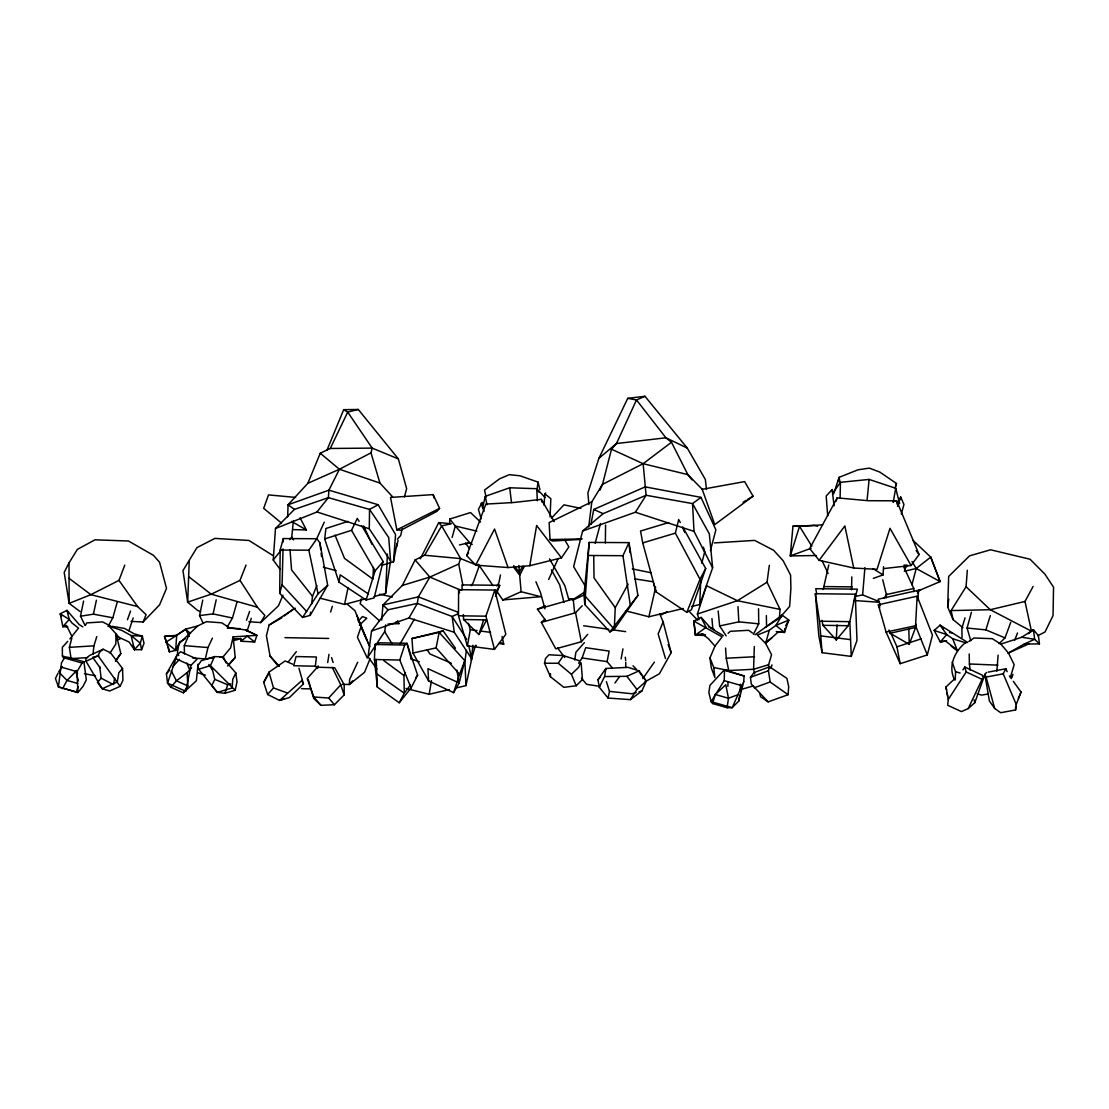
<?xml version="1.0" encoding="UTF-8"?>
<svg xmlns="http://www.w3.org/2000/svg" width="1109" height="1109" viewBox="0 0 1109 1109"><rect width="100%" height="100%" fill="white"/><g stroke="black" fill="none" stroke-linecap="round" stroke-linejoin="round"><path stroke-width="1.5" d="M80.028 611.489L69.132 603.379L68.994 562.901L77.408 549.357L94.986 539.82L128.464 540.998L153.499 555.359L159.557 562.221L166.516 588.366L159.585 604.835L143.116 621.983L131.042 621.387M458.461 615.772L458.599 589.655L494.822 590.071L505.829 634.306L494.462 649.403L467.374 645.895L458.461 615.772L485.908 616.188L494.822 590.071M581.13 662.946L582.447 679.54L576.209 685.764L563.857 687.33L550.466 676.781L550.48 673.69M344.123 694.899L344.206 684.752L334.724 667.757L317.326 667.202L307.248 678.528L313.708 696.979L320.931 705.324L334.447 704.728L344.123 694.899L340.782 684.821L332.201 667.313M377.351 687.15L374.44 659.508L374.925 644.481L379.943 642.804L406.961 643.317L417.622 675.201L411.079 687.996L399.226 702.746L377.351 687.15L376.187 659.37M200.604 611.711L197.61 610.435L187.671 602.145L189.223 561.334M279.69 593.315L280.175 550.022L283.294 538.572L316.869 538.724L319.933 542.911L327.668 585.316L310.201 615.343L302.577 617.477L279.69 593.315L282.088 584.817L283.031 548.858M374.107 596.531L385.585 593.454L390.59 560.877L369.283 528.785L369.547 509.419L378.183 504.734L395.566 534.621L393.501 561.778L381.732 565.354M449.672 524.044L449.755 519.054L470.535 512.552L480.502 522.048M584.803 604.544L589.17 542.426L628.969 542.62L637.925 595.422L614.261 629.302L609.95 631.922L584.803 604.544L583.986 594.784L589.17 542.426M946.559 640.808L940.307 641.959L934.18 630.439L940.058 625.157L967.505 642.402L965.412 642.735C954.53 651.371 947.724 666.717 954.655 679.872M840.095 497.858L840.456 482.318L869.109 479.421L895.698 488.265L899.635 503.68M996.866 671.181L998.114 655.156M986.622 672.414L984.834 674.327L989.38 700.957L994.69 708.471L1000.72 712.713L1015.581 709.954L1015.664 706.502M283.211 542.01L283.294 538.572M962.917 627.68L953.075 619.598L947.696 607.039L948.666 576.444L969.571 555.845L990.587 549.787L1030.081 559.241L1044.844 574.074L1053.55 587.16L1053.037 615.564L1045.038 631.936L1037.733 635.762M287.661 516.891L288.063 504.775L307.845 483.316L320.251 453.234L330.26 448.466L372.18 448.119L398.339 458.876L406.656 488.653L404.425 496.887M385.585 593.454L387.401 554.001M83.937 661.782L82.08 663.03L77.006 671.68L77.935 692.487L58.43 686.915L61.48 662.849L64.419 657.956L68.55 657.36L83.937 661.782L86.322 679.831L83.036 686.36L77.935 692.487L58.43 686.915L55.45 678.472L58.015 673.246M955.251 679.845L955.57 671.749L952.174 662.073M373.428 567.461L372.957 579.161L344.511 558.381L335.043 535.148M691.531 606.498L699.737 604.516L700.722 580.395M550.05 516.988L550.84 498.662L544.907 493.879L545.711 493.02M628.138 584.11L615.245 607.677L614.261 629.302L583.986 594.784M743.765 681.605L744.056 675.977L724.454 669.697L709.968 685.348L708.845 692.501L711.063 701.65L712.602 703.55L727.13 707.722L732.19 707.694L738.733 701.068L743.765 681.605L732.19 707.694L711.063 701.65L724.26 680.649L724.454 669.697M821.935 620.319L822.906 625.31L836.269 639.976L837.045 624.935M927.29 654.948L915.563 625.753L917.129 596.198L878.328 604.779L886.091 632.061L900.161 663.681L927.29 654.948L932.461 635.166L917.129 596.198M727.851 686.429L728.114 681.675M873.324 578.371L883.069 574.919L883.54 566.727M886.188 597.876L886.382 594.563L882.764 579.785M740.133 690.685L740.535 684.211M178.812 644.523L175.679 650.387L165.879 642.277L176.678 635.305L164.506 636.4L169.414 651.856L175.679 650.387L176.678 635.305L185.536 629.191L197.776 625.892L206.468 621.664L221.786 622.828L229.424 627.749L245.436 629.912L256.928 635.36L254.64 642L241.138 641.224L240.403 638.396M280.23 569.458L273.23 560.003L275.489 528.508L294.44 509.391L328.375 497.65L369.547 509.419L388.704 537.505L390.59 560.877M769.341 565.299L767.04 582.197L780.043 609.395L779.391 618.157L765.293 627.417M953.075 619.598L951.106 610.588L966.064 586.73L967.325 570.276M788.069 694.719L788.693 686.554L786.905 678.375L769.577 666.828L753.912 672.608L750.46 677.322L751.25 683.976L768.163 701.858L788.069 694.719L770.159 681.993L768.44 670.709L769.577 666.828M754.314 646.533L753.593 669.282L754.674 673.995M888.974 630.023L890.111 633.267L909.228 644.343L915.632 627.458L915.895 624.076M917.795 600.385L918.599 590.224L878.162 599.207L880.435 605.694M605.362 542.994L605.583 525.001M543.978 505.108L544.907 493.879M879.506 601.757L862.622 594.895L864.923 567.628M381.676 620.083L382.965 604.959L402.345 585.469L415.14 559.934L424.622 555.249L460.679 558.603L479.06 566.075M768.8 668.062L768.606 664.707L771.573 654.712L765.64 643.428L778.352 631.825L784.465 632.421L784.812 628.456M954.807 678.639L945.991 686.97L948.264 699.488L947.738 705.296L961.461 711.59L968.185 708.609L974.811 702.662L983.933 677.197L982.643 675.326L964.802 667.05L962.945 669.878M817.61 526.29L814.45 525.444L792.963 526.234L790.273 555.914L816.238 555.526M1010.424 677.349L1014.153 664.624L1008.469 653.021L1000.845 644.093L992.319 638.687L973.979 637.994L968.795 641.515M289.712 539.639L291.764 537.103L293.344 520.8M867.169 499.313L869.109 479.421M198.012 664.166L196.376 680.76L183.318 692.806L170.731 687.178L167.528 683.172L166.405 673.87L177.107 654.962L180.601 651.759L197.125 659.093L190.887 665.4L185.827 691.337L167.528 683.172L177.107 654.962M93.017 654.047L93.932 645.854L96.788 636.538M315.358 666.218L316.412 656.999L296.075 656.556L293.691 665.733L315.358 666.218L317.673 668.38M361.742 525.818L383.104 561.501L374.149 597.917L366.109 600.011L338.952 582.073L324.687 538.919L325.907 528.508L347.879 521.424M1015.581 709.954L1016.246 704.451L1021.042 692.044L1013.293 681.314M310.201 615.343L310.575 612.168M311.546 604.239L312.502 596.295L316.883 585.538M472.988 645.216L471.159 660.16L475.511 645.383M588.727 527.011L591.832 501.809L602.506 484.356L611.503 449.214L616.465 443.545L636.497 399.961L644.953 396.287L687.275 448.078L705.366 479.504L706.475 489.526M466.362 650.401L464.934 661.713L465.946 685.625L455.924 687.996M486.089 497.054L484.55 490.026L499.563 478.825L509.294 474.68L519.941 475.789L538.004 482.082L537.033 489.499L538.891 492.174M376.908 669.032L368.036 656.888L371.557 631.021L387.998 609.77L417.344 603.421L452.112 616.479L466.681 639.283M727.13 707.722L728.461 698.254L725.799 684.752L715.25 694.47L712.602 703.55M947.696 607.039L948.805 599.151M368.036 656.888L384.671 631.645L385.696 624.908M574.698 660.021L575.876 652.272L584.374 642.624M327.709 662.572L328.999 654.365M599.248 687.178L604.599 676.559L605.888 668.464L627.999 667.355L639.131 670.834L646.284 681.134L641.917 690.935L630.342 699.64L608.037 698.046L599.248 687.178L598.001 679.692L605.888 668.464L604.821 670.945M405.963 688.453L429.169 694.289L431.47 680.69M738.733 701.068L739.689 695.357M554.237 521.66L541.331 499.355L513.578 502.516L485.867 504.082L466.723 555.623L475.664 565.133L508.047 567.558L529.783 565.715L536.631 525.472L561.459 557.841L568.862 546.945L564.55 539.515M338.952 582.073L340.213 574.85L368.493 594.077M893.189 502.432L895.698 488.265M467.374 645.895L470.299 629.746L468.428 623.327M621.137 658.898L622.953 648.862M899.052 500.991L900.674 497.026L903.96 504.47L901.284 514.105M590.931 524.307L593.745 509.461L645.188 486.879L700.985 497.373L715.887 529.852L710.425 550.618M393.501 561.778L396.994 543.576M114.698 678.043L113.437 684.572L101.155 678.209L99.685 666.523M612.293 667.868L607.094 661.629L609.146 651.094L585.704 647.684L582.142 657.956L578.579 663.21M838.279 481.569L839.097 477.341L858.019 469.8L869.317 468.123L879.894 472.129L896.474 483.482L895.337 488.14M443.129 630.827L411.98 638.534L412.964 653.021L428.587 680.871L453.581 692.64L459.57 674.272L436.1 647.892L439.15 632.393L443.129 630.827L455.48 648.294M851.255 656.403L849.841 621.664L855.275 594.188L815.365 593.731L818.802 635.651L822.102 652.702L851.255 656.403L856.98 640.447L855.275 594.188M85.046 625.379L80.5 616.216L83.577 601.05M203.21 623.383L199.551 615.564L202.753 600.08M320.099 598.195L344.58 604.419L348.004 587.867M500.478 574.947L498.787 583.168L496.846 586.023M550.466 676.781L544.519 663.251L545.517 658.51L548.955 654.781L563.372 655.571L579.397 660.77M851.546 589.863L851.823 576.902M80.5 616.216L93.419 614.164L96.414 600.191M465.946 685.625L471.741 658.843L468.719 645.646M402.151 528.854L400.709 535.495L397.327 539.154M199.551 615.564L213.08 613.901L216.2 599.789M235.163 690.255L237.007 681.98L235.801 672.941L221.814 656.833L214.508 656.611L201.214 660.77L197.998 665.594L198.663 669.268L217.322 692.376L224.905 693.291L235.163 690.255L210.447 665.608L214.508 656.611M608.037 698.046L609.506 691.378L606.387 681.578M823.183 589.503L828.783 564.98M245.436 629.912L256.928 635.36L233.112 636.885L230.617 647.836L223.269 656.611L219.998 657.041M625.504 610.809L648.89 616.77L655.641 587.243M396.578 546.876L398.089 540.374M192.509 657.9L205.304 658.968L207.965 647.559L212.401 638.188M482.567 507.797L485.298 496.333L509.696 487.78L536.742 488.709L545.032 497.47M653.645 583.597L656.084 591.915L686.845 612.307L700.015 579.272L675.381 533.138L678.666 519.539L680.302 522.505M836.269 639.976L848.246 625.712L849.064 622.385M854.457 600.787L857.354 589.156L815.753 588.699L816.723 593.689M392.558 496.79L379.93 483.067L370.988 452.846L372.18 448.119L347.727 412.091L343.693 409.665L327.016 450.06M700.985 497.373L692.543 503.597L646.09 495.279L603.13 513.647L582.599 531.017L573.63 566.657L584.97 585.635M453.581 692.64L459.154 683.005L464.823 660.673L439.15 632.393L411.98 638.534M295.244 608.203L269.127 625.019L266.41 635.637L270.055 656.071L279.232 666.246M701.775 563.247L704.714 551.825M361.423 598.874L360.175 603.698L379.5 620.79M911.945 584.817L916.214 568.487L930.742 557.12L913.164 540.54M87.666 657.623L71.073 658.607L69.382 647.323L71.863 638.063M595.145 543.285L600.468 523.531M970.763 640.739L967.09 628.027L971.415 612.279M179.589 643.054L179.908 641.875L185.355 638.715M769.286 630.272L765.64 643.428L757.336 635.027L769.286 630.272L775.87 625.407L788.79 620.111L782.178 615.135L755.104 634.764M771.018 668.186L771.933 664.901M108.03 626.53L112.827 617.796L117.138 602.437M452.098 537.505L455.314 525.999L449.755 519.054M227.345 626.737L232.46 618.032L236.882 602.547M965.038 617.879L961.877 628.221L962.071 637.467M366.109 600.011L375.092 570.885L383.104 561.501M330.579 611.974L332.367 606.304M967.09 628.027L985.846 629.884L990.323 615.606M644.953 396.287L627.763 398.339L598.915 458.308L587.895 492.867L588.879 504.512M463.34 614.58L463.576 619.529L478.894 634.556L483.676 619.792M699.044 619.709L697.395 614.026L706.516 585.732L737.402 600.704L780.043 609.395M128.935 630.869L133.149 617.921M224.905 693.291L227.678 684.78L230.783 683.851M246.988 631.395L251.272 618.337M411.079 687.996L399.794 660.049L404.716 645.05L406.961 643.317L411.384 659.647M836.131 501.129L837.198 497.872L867.959 500.7L896.668 500.824L919.084 554.555L911.057 565.493L883.831 568.57M833.663 493.727L839.097 477.341L839.957 482.193M1011.907 677.613L1012.947 674.48M897.486 506.356L900.674 497.026M347.408 604.322L354.991 610.74L361.118 626.557L357.417 637.301L367.329 658.136M682.756 526.955L705.698 568.515L691.462 609.756L686.845 612.307M699.737 604.516L712.63 567.78L709.33 533.859L692.543 503.597L694.012 531.377L712.63 567.78M776.231 631.548L784.465 632.421L788.79 620.111L785.699 625.726M246.475 620.25L249.608 611.461M917.476 593.37L918.599 590.224M127.438 619.751L130.557 611.031M479.365 565.548L473.127 582.904L471.103 585.691M462.869 585.136L458.696 564.037L460.679 558.603L441.687 525.916L438.734 522.616L420.339 558.797M999.084 643.719L1005.004 637.883L1010.77 622.343M895.434 486.255L896.474 483.482M75.966 692.557L78.143 686.79M580.437 662.766L578.773 667.188L571.44 674.314L576.209 685.764M495.557 596.309L499.729 585.302L461.94 584.9L462.176 589.849M68.994 562.901L64.183 572.396L69.132 603.379L90.841 594.674L118.968 580.381L124.776 565.119M116.168 636.081L129.074 642L134.397 649.68L141.578 649.68L144.018 643.317L142.326 636.15L134.12 633.807L124.624 628.47L112.12 626.308M459.57 674.272L464.823 660.673M1014.652 640.323L1017.494 632.976M272.62 555.346L248.957 540.457L214.869 538.392L196.945 547.638L182.957 570.594L187.671 602.145L211.209 594.161L240.001 580.409L246.032 565.049M143.116 621.983L146.083 614.649L137.599 606.568L118.968 580.381M324.272 522.2L316.578 539.071M370.073 658.76L364.556 672.29L349.321 684.503L342.473 684.336M659.772 613.956L663.14 621.886L658.15 633.946L665.483 658.496M1018.367 698.42L1021.042 692.044M282.92 595.228L278.456 605.791L260.698 622.579L248.887 621.692M709.968 657.914L713.766 667.507L714.875 677.502L711.326 667.992L709.968 657.914L714.958 646.117L722.139 636.926L693.874 621.082L695.398 635.083L705.324 635.512M184.441 653.922L184.288 645.632L188.336 636.289M483.011 505.593L482.193 502.419L478.409 509.364L481.195 518.846M599.789 490.358L602.506 484.356L643.137 463.701L671.486 442.255L687.857 474.624L692.016 479.864M548.65 579.48L557.938 559.116M609.95 631.922L630.3 605.154L622.953 555.706L628.969 542.62L629.94 552.49M120.119 686.319L122.919 680.302L122.544 668.491L110.429 652.73L103.095 649.236L89.607 655.488L85.809 658.51L86.017 661.283L102.167 688.758L109.68 691.004L120.119 686.319L98.008 655.752L99.796 652.037L103.095 649.236M212.096 668.325L214.758 679.332L211.833 685.598L217.322 692.376L232.169 687.968L232.779 679.276L235.801 672.941M357.694 662.253L349.654 679.346L349.321 684.503L352.634 680.898M968.185 708.609L982.075 679.332L983.933 677.197M1016.246 704.451L1003.215 673.842L1005.849 668.769L1007.152 671.68M330.26 448.466L347.727 412.091L358.276 409.471L398.339 458.876M324.687 538.919L351.511 530.324L357.292 518.388L359.08 521.369M414.364 619.155L399.878 644.204M175.679 650.387L179.908 641.875M370.988 452.846L339.423 469.259L328.902 490.178L328.375 497.65L316.966 511.97L275.489 528.508M753.427 634.362L758.736 623.826L758.542 608.716M298.973 668.214L303.436 683.948L289.435 697.533L279.593 700.431L267.657 694.511L263.706 682.437L268.988 672.123L285.124 660.964L292.596 664.166M495.945 592.553L499.729 585.302M524.266 566.491L519.719 575.224L519.303 571.842L513.633 565.659M475.664 565.133L494.559 529.048L508.047 567.558M478.894 634.556L486.643 619.876L463.576 619.529M700.015 579.272L705.698 568.515M399.226 702.746L404.286 693.236L410.441 684.905M62.548 688.717L67.025 680.413L75.828 671.444L78.379 680.787M966.064 586.73L990.268 609.714L1031.453 631.187L1024.979 601.452L1033.103 586.453M837.198 497.872L809.695 548.525L819.107 560.322L853.708 568.016L877.025 569.347L890 528.314L911.057 565.493M377.434 674.258L404.286 693.236L403.939 675.492L405.506 672.65M663.14 621.886L671.153 652.633L659.398 673.759L645.022 681.785M85.407 625.282L86.738 622.898L102.582 621.913L110.567 626.044M263.706 682.437L268.544 673.939M371.557 631.021L408.971 617.963L417.344 603.421L418.343 596.878L429.848 577.082L458.696 564.037M260.698 622.579L264.857 615.426L257.385 607.219L240.001 580.409M424.622 555.249L441.687 525.916L451.294 523.698L438.734 522.616M780.681 617.699L782.178 615.135L775.87 625.407L784.465 632.421M582.599 531.017L635.374 512.233L646.09 495.279L643.137 463.701L611.503 449.214M109.971 653.173L115.821 644.079L116.071 633.877L109.112 626.197L121.81 630.425L131.153 635.554L140.288 643.192L141.578 649.68M630.342 699.64L636.926 689.451L646.284 681.134L639.352 672.137M466.723 555.623L468.539 552.809M948.264 699.488L966.189 671.957L964.802 667.05M302.577 617.477L318.075 593.786L327.668 585.316M519.303 571.842L523.032 566.2M183.318 692.806L187.878 685.944L187.102 672.636L191.594 667.923M544.519 663.251L558.243 663.265L563.372 655.571M317.326 667.202L318.214 665.885M58.652 671.929L62.256 666.634M115.544 661.241L120.826 653.548L116.071 633.877L119.148 637.536M318.075 593.786L308.843 550.203L316.869 538.724M642.818 678.569L654.393 662.115M832.637 493.394L840.456 482.318M883.97 598.25L886.909 594.119M904.528 569.319L907.467 565.188L904.085 565.119M614.941 682.978L619.557 676.601M115.461 660.881L120.826 653.548M415.57 677.973L417.622 675.201M819.107 560.322L844.864 525.943L853.708 568.016M69.867 638.95L78.517 628.082L72.043 623.05L69.215 619.432L60.246 613.762L66.997 610.366L79.183 624.547L82.856 626.89M630.3 605.154L637.925 595.422M288.409 661.713L296.339 651.676M273.23 560.003L281.464 549.828M551.52 518.139L563.927 504.845L580.866 508.379M439.58 508.366L437.098 511.277L400.806 530.254L396.856 529.852L390.534 497.428L433.189 494.6L439.58 508.366L396.856 529.852M544.907 619.141L541.358 622.385L555.775 648.82L581.338 641.764L587.701 634.348M166.405 673.87L169.441 670.377M228.981 664.582L235.233 657.415L233.112 636.885M780.528 616.854L789.65 606.429L790.897 588.352L790.578 575.127L783.148 560.724L773.638 550.286L754.647 540.402L714.376 542.911M101.155 678.209L97.467 682.395L102.167 688.758L117.291 681.952L118.802 672.733L122.544 668.491M474 647.836L476.177 645.383M227.525 666.079L235.233 657.415M267.657 694.511L273.507 687.94L268.988 672.123M831.487 490.372L832.166 489.61L834.079 505.856M170.731 687.178L176.428 680.829L187.102 672.636M67.718 641.335L62.34 647.296L62.395 655.987L63.865 658.649M134.397 649.68L140.288 643.192L142.326 636.15L131.153 635.554L134.397 649.68L133.232 645.286M172.699 666.759L179.45 659.384M313.708 696.979L328.666 698.018L340.782 684.821M598.001 679.692L600.316 677.183M358.29 621.123L362.477 616.59L366.788 618.184L359.468 625.116M832.166 489.61L826.191 496L827.688 515.893M178.701 655.516L177.385 652.827L178.979 643.677L197.776 625.892M541.358 622.385L575.529 612.75L582.225 605.722M302.272 680.164L279.593 700.431L284.763 698.531M728.072 633.336L730.346 631.298L748.561 630.3L752.484 632.976M598.915 458.308L616.465 443.545L665.913 437.792L687.275 448.078M1028.473 633.696L1033.477 629.732L1038.412 635.693L1039.452 643.885L1024.203 644.038L1008.469 653.021M765.376 642.693L771.989 637.647M284.32 615.911L293.095 609.229M702.219 489.305L744.624 481.597L753.053 496.194L714.764 524.612L702.219 489.305L687.857 474.624L643.137 463.701M695.398 635.083L706.114 627.32L701.11 617.394L693.874 621.082L695.398 635.083L702.316 633.835L705.435 635M743.085 502.322L745.955 500.409M572.909 599.678L584.776 591.984M918.141 591.305L920.872 589.544M1000.845 644.093L1021.749 637.245L1033.477 629.732L1034.642 639.297L1039.452 643.885M185.453 629.579L176.012 635.609L164.506 636.4L166.669 642.513M767.04 582.197L737.402 600.704L697.395 614.026M747.369 499.577L753.053 496.194M661.56 614.774L667.05 611.641M269.127 625.019L281.811 617.824M591.832 501.809L549.135 522.575L550.022 539.584L552.393 541.012L580.797 539.418M86.017 661.283L98.008 655.752M572.812 600.149L583.833 595.117M1024.203 644.038L1034.642 639.297L1021.749 637.245M458.377 613.651L452.112 616.479L454.288 632.269L471.741 658.843M502.765 599.941L521.105 591.707L540.79 596.711L502.765 599.941L495.945 589.974M604.599 676.559L626.918 676.31L639.131 670.834M307.845 483.316L339.423 469.259L379.93 483.067M545.628 620.361L537.421 609.229L545.268 605.791M917.074 591.36L940.127 581.601L930.742 557.12L940.127 581.601L916.214 568.487L912.014 561.501M738.497 694.47L728.461 698.254L715.25 694.47M811.136 548.262L790.273 555.914L799.52 526.345L822.628 524.834M750.46 677.322L768.44 670.709M1028.736 643.969L1008.026 653.173M754.189 687.816L770.159 681.993M900.161 663.681L896.931 646.81L921.149 638.867M198.663 669.268L210.447 665.608M768.606 664.707L753.593 669.282L728.71 670.543L713.766 667.507M402.345 585.469L429.848 577.082L461.025 590.293M668.713 522.533L640.531 531.031L642.735 542.897L656.084 591.915M642.735 542.897L675.381 533.138M742.933 688.939L753.538 685.861M537.421 609.229L573.214 599.068L574.642 612.833M636.164 692.543L631.839 693.749L609.506 691.378M639.047 691.739L641.917 690.935M117 639.768L120.119 638.936M344.58 604.419L365.901 598.721M529.783 565.715L561.459 557.841M648.89 616.77L683.338 608.467M98.951 655.821L92.643 657.332L100.212 667.937M1024.979 601.452L990.268 609.714L951.106 610.588M459.445 544.963L469.564 542.564L472.212 544.45M429.169 694.289L449.228 689.562M904.292 571.287L916.214 568.487M233.445 640.545L238.352 639.422M890.111 633.267L915.632 627.458M412.964 653.021L436.1 647.892M886.382 594.563L913.788 588.477L913.871 591.693M465.863 543.784L470.826 542.717M893.341 501.545L896.668 500.824L897.112 504.179M718.175 610.99L719.63 625.961L738.83 621.844L758.736 623.826M886.091 632.061L915.563 625.753M854.679 596.573L862.622 594.895M229.424 627.749L227.359 628.179L240.196 628.651M988.23 672.109L1005.849 668.769M984.834 674.327L986.109 677.072L1003.215 673.842M987.98 693.984L981.715 695.107L977.126 693.846M205.304 658.968L213.469 657.9M69.382 647.323L93.932 645.854M725.563 648.044L726.243 658.219L754.577 656.75M388.053 624.034L398.977 623.632L397.646 620.777M550.022 539.584L582.211 538.877M343.693 409.665L358.276 409.471M280.175 550.022L308.843 550.203M588.921 555.484L622.953 555.706M823.945 586.578L852.169 586.869M815.365 593.731L819.551 621.206L849.841 621.664M822.906 625.31L848.246 625.712M792.963 526.234L799.52 526.345L811.857 546.252M284.971 637.647L328.708 638.451M404.716 645.05L374.925 644.481L375.341 649.444M374.44 659.508L399.794 660.049M292.734 529.603L306.403 529.95L300.068 517.834M301.468 688.661L311.338 688.925M67.801 626.876L62.825 626.682L60.246 613.762L61.563 616.452M969.211 653.991L969.405 663.972L997.892 665.15M982.505 676.642L985.846 676.795M853.944 600.51L879.34 602.27M568.64 598.694L573.214 599.068M184.288 645.632L207.965 647.559M295.632 497.414L268.517 494.905L263.679 508.338L281.631 523.171M949.498 632.574L952.243 632.92M820.452 635.859L850.34 639.616M470.299 629.746L477.064 630.605M480.447 631.049L490.594 632.352M499.022 643.483L503.722 644.121L502.072 636.441M583.625 625.753L608.841 629.288M612.196 629.76L625.656 631.645M582.142 657.956L607.094 661.629M599.775 686.332L586.647 684.322L581.435 678.264M634.75 578.87L653.381 581.795M84.506 673.773L95.54 675.755M627.763 398.339L636.497 399.961L665.913 437.792L671.486 442.255M93.419 614.164L112.827 617.796M476.87 531.156L455.314 525.999L469.564 542.564M632.324 568.903L650.858 572.701M379.555 594.244L392.392 596.947M213.08 613.901L232.46 618.032M137.599 606.568L90.841 594.674L68.952 578.274M323.384 567.212L336.263 570.691M233.68 638.604L241.637 639.158L241.138 641.224L247.224 636.095L254.64 642M257.385 607.219L211.209 594.161L189.071 576.943M77.699 683.463L67.025 680.413L59.844 673.149M955.57 671.749L960.144 673.066M724.898 670.488L744.056 675.977M724.26 680.649L741.297 685.528M64.419 657.956L82.08 663.03M61.314 667.161L77.006 671.68M378.183 504.734L328.902 490.178L288.063 504.775L294.44 509.391M62.395 655.987L71.073 658.607M934.18 630.439L946.712 634.57L952.742 638.77L965.412 642.735M408.971 617.963L454.288 632.269M316.966 511.97L369.283 528.785M635.374 512.233L694.012 531.377M197.887 672.706L205.345 675.173M411.231 658.871L419.285 661.796M273.507 687.94L287.55 693.056M458.336 612.334L418.343 596.878L382.965 604.959L387.998 609.77M985.846 629.884L1005.004 637.883M214.758 679.332L227.678 684.78M451.377 663.251L429.89 653.936L427.242 649.902M176.192 658.871L190.887 665.4M593.745 509.461L603.13 513.647M187.878 685.944L176.428 680.829L171.202 670.668M457.587 682.285L427.922 668.658L428.587 680.871M966.189 671.957L982.075 679.332M708.443 626.682L714.154 629.441M500.769 642.638L503.722 644.121M723.401 635.72L710.786 628.165L701.11 617.394M291.57 521.424L306.403 529.95M396.107 621.886L398.977 623.632M873.033 568.64L883.069 574.919M768.163 701.858L760.566 696.729L759.817 693.499M943.399 628.692L940.058 625.157L946.712 634.57L940.307 641.959L945.325 640.933L957.705 650.484M383.908 660.687L403.939 675.492M951.231 646.09L957.455 650.997L952.742 638.77M702.316 633.835L708.499 638.77L714.958 646.117M320.251 453.234L339.423 469.259M558.243 663.265L571.44 674.314M190.526 633.53L185.536 629.191L189.431 636.344M320.931 705.324L313.722 698.448L308.247 679.665M632.976 665.802L636.164 668.963M689.798 612.043L697.63 620.208M282.088 584.817L306.68 611.53M328.666 698.018L334.447 704.728M415.14 559.934L429.848 577.082M270.055 656.071L278.581 666.467M312.502 596.295L291.556 569.901L290.017 549.551M626.918 676.31L636.926 689.451M513.772 567.392L518.735 573.921M557.633 647.975L564.731 657.498M916.145 550.577L919.084 554.555M465.447 543.05L469.495 548.581M1009.412 675.936L1011.353 678.625M615.245 607.677L594.022 577.858L593.731 555.678M478.423 564.356L493.034 585.704M719.63 625.961L726.173 635.845M291.764 537.103L293.566 539.861M208.839 664.443L212.373 669.933M384.671 631.645L392.364 644.315M351.511 530.324L375.092 570.885M549.51 558.894L564.869 585.718L568.959 600.08M551.436 569.846L559.726 584.997L563.94 602.464M68.564 613.346L66.997 610.366L69.215 619.432L62.825 626.682L66.471 625.448L72.03 636.552M302.008 681.023L303.436 683.948M822.296 561.14L828.09 573.436M903.655 566.671L913.788 588.477M363.669 525.985L372.069 544.436M367.897 642.444L369.214 645.396M223.269 656.611L226.111 662.932M878.328 604.779L879.714 607.884M890.735 632.795L896.931 646.81M76.285 670.432L77.602 673.385M361.118 626.557L369.838 646.589M357.736 619.016L367.231 640.974L356.807 615.038M535.924 581.781L540.527 592.719L544.949 608.799M682.784 527.787L684.697 532.472M186.894 663.113L189.279 669.004M538.004 482.082L539.944 489.665M668.159 644.565L671.153 652.633M481.098 503.32L484.037 511.401M541.331 499.355L542.329 502.502M331.563 657.595L333.116 662.489M458.599 589.655L459.542 592.871M703.411 547.194L704.756 552.06M986.109 677.072L994.69 708.471M485.908 616.188L494.462 649.403M168.291 647.101L169.414 651.856M974.132 699.834L974.811 702.662M433.189 494.6L433.966 497.941M726.243 658.219L728.71 670.543M575.529 612.75L581.338 641.764M485.298 496.333L486.976 504.734M945.991 686.97L946.559 690.048M947.128 693.125L947.682 696.202M456.853 670.099L459.154 683.005M625.254 657.207L625.739 660.548M509.696 487.78L511.512 502.627M969.405 663.972L970.112 670.058M319.933 542.911L320.737 549.731M321.125 553.141L321.527 556.552M518.846 565.479L521.105 591.707M711.95 618.586L712.754 628.027M819.551 621.206L822.102 652.702M737.984 606.623L738.83 621.844M536.742 488.709L537.352 500.755M908.812 628.886L909.228 644.343M766.361 615.564L766.527 625.088M625.753 662.267L625.767 667.466"/></g></svg>
